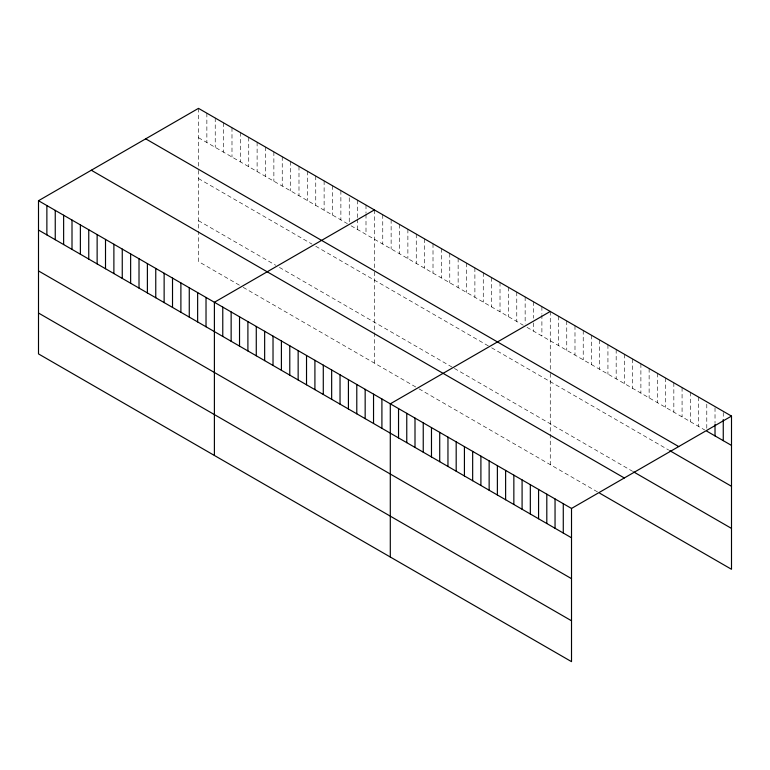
<?xml version="1.0" encoding="UTF-8"?>
<svg xmlns="http://www.w3.org/2000/svg" width="770" height="770" viewBox="0 0 770 770"><rect width="100%" height="100%" fill="white"/><g stroke="black" fill="none" stroke-linecap="round" stroke-linejoin="round"><path stroke-width="0.58" stroke-dasharray="3.85 2.89" d="M198.487 108.358L198.487 168.053M198.487 137.686L347.386 223.656M351.11 225.803L523.282 325.209M527.007 327.356L704.723 429.968M198.487 178.563L312.023 244.109M315.748 246.265L489.778 346.741M491.645 347.809L668.687 450.026M198.487 220.672L275.727 265.265M279.452 267.421L453.482 367.896M454.416 368.435L632.651 471.336M239.431 285.189L198.487 261.55L198.487 231.183M243.156 287.335L416.262 387.281M419.053 388.889L597.635 491.992M723.261 412.508L723.261 418.37M715.022 407.753L715.022 423M706.783 404.163L706.783 428.803M698.554 397.07L698.554 426.397M690.315 392.305L690.315 421.642M682.076 387.551L682.076 416.888M673.837 382.796L673.837 412.133M665.598 378.041L665.598 407.369M657.359 373.286L657.359 402.614M649.129 368.532L649.129 397.859M640.89 363.777L640.89 393.104M632.651 359.022L632.651 388.35M624.412 354.258L624.412 383.595M616.173 349.503L616.173 378.84M607.934 344.748L607.934 374.085M599.695 339.994L599.695 369.331M591.466 335.239L591.466 364.566M583.227 330.484L583.227 359.811M574.988 325.729L574.988 355.057M566.749 320.975L566.749 350.302M558.51 316.22L558.51 345.547M550.271 311.455L550.271 369.985M550.271 373.489L550.271 431.951M550.271 434.29L550.271 464.647M541.897 306.624L541.897 313.659M541.897 314.834L541.897 335.951M533.523 301.792L533.523 318.212M533.523 322.909L533.523 331.119M525.15 296.95L525.15 323.939M516.766 292.119L516.766 321.446M508.393 287.277L508.393 316.614M500.019 282.446L500.019 311.773M491.645 277.604L491.645 306.941M483.271 272.772L483.271 302.1M474.888 267.941L474.888 297.268M466.514 263.099L466.514 292.436M458.14 258.268L458.14 287.595M449.767 253.426L449.767 282.763M441.383 248.594L441.383 277.922M433.01 243.763L433.01 273.09M424.636 238.921L424.636 268.249M416.262 234.09L416.262 263.417M407.879 229.248L407.879 258.585M399.505 224.417L399.505 253.744M391.131 219.575L391.131 248.912M382.757 214.743L382.757 244.071M374.384 209.912L374.384 268.432M374.384 271.935L374.384 330.397M374.384 332.736L374.384 363.094M366 205.07L366 213.28M366 214.455L366 234.398M357.627 200.238L357.627 217.833M357.627 219.007L357.627 229.566M349.253 197.746L349.253 222.386M340.879 190.565L340.879 219.893M332.496 185.724L332.496 215.061M324.122 180.892L324.122 210.22M315.748 176.06L315.748 205.388M307.374 171.219L307.374 200.556M298.991 166.387L298.991 195.715M290.617 161.546L290.617 190.883M282.244 156.714L282.244 186.042M273.87 151.873L273.87 181.21M265.496 147.041L265.496 176.369M257.113 142.209L257.113 171.537M248.739 137.368L248.739 166.705M240.365 132.536L240.365 161.864M231.991 127.695L231.991 157.032M223.608 122.863L223.608 152.191M215.234 118.031L215.234 147.359M206.861 113.19L206.861 142.517M198.487 170.382L198.487 228.844"/><path stroke-width="1.16" d="M38.5 200.72L571.513 508.45L571.513 661.642L38.5 353.911L38.5 200.72L198.487 108.358L731.5 416.089L731.5 569.28L599.695 493.185M374.384 209.912L214.397 302.273L214.397 455.465M550.271 311.455L390.294 403.827L390.294 557.018M571.513 508.45L731.5 416.089M706.783 431.152L731.5 445.416M145.694 138.831L678.707 446.571M669.717 450.623L731.5 486.293M633.681 471.933L731.5 528.403M91.293 170.237L624.306 477.978M38.5 230.047L571.513 537.787M38.5 270.925L571.513 578.655M38.5 313.034L571.513 620.774M723.261 419.544L723.261 440.661M715.022 424.174L715.022 435.907M563.274 503.696L563.274 533.032M555.045 498.941L555.045 528.278M546.806 494.186L546.806 523.513M538.567 489.431L538.567 518.759M530.328 484.677L530.328 514.004M522.089 479.922L522.089 509.249M513.85 475.167L513.85 504.494M505.621 470.412L505.621 499.74M497.382 465.648L497.382 494.985M489.142 460.893L489.142 490.23M480.904 456.138L480.904 485.475M472.664 451.384L472.664 480.711M464.425 446.629L464.425 475.956M456.186 441.874L456.186 471.202M447.957 437.119L447.957 466.447M439.718 432.365L439.718 461.692M431.479 427.6L431.479 456.937M423.24 422.846L423.24 452.183M415.001 418.091L415.001 447.428M406.762 413.336L406.762 442.663M398.533 408.581L398.533 437.909M381.91 398.985L381.91 428.322M373.537 394.153L373.537 423.481M365.163 389.322L365.163 418.649M356.789 384.48L356.789 413.817M348.415 379.649L348.415 408.976M340.032 374.807L340.032 404.144M331.658 369.975L331.658 399.303M323.284 365.134L323.284 394.471M314.911 360.302L314.911 389.63M306.527 355.471L306.527 384.798M298.154 350.629L298.154 379.966M289.78 345.797L289.78 375.125M281.406 340.956L281.406 370.293M273.023 336.124L273.023 365.452M264.649 331.293L264.649 360.62M256.275 326.451L256.275 355.779M247.901 321.619L247.901 350.947M239.528 316.778L239.528 346.115M231.144 311.946L231.144 341.274M222.771 307.105L222.771 336.442M206.023 297.441L206.023 326.769M197.64 292.6L197.64 321.937M189.266 287.768L189.266 317.096M180.892 282.927L180.892 312.264M172.519 278.095L172.519 307.422M164.135 273.254L164.135 302.591M155.761 268.422L155.761 297.749M147.388 263.59L147.388 292.918M139.014 258.749L139.014 288.086M130.64 253.917L130.64 283.244M122.257 249.076L122.257 278.413M113.883 244.244L113.883 273.571M105.509 239.403L105.509 268.74M97.136 234.571L97.136 263.898M88.752 229.739L88.752 259.067M80.378 224.898L80.378 254.235M72.005 220.066L72.005 249.393M63.631 215.225L63.631 244.562M55.248 210.393L55.248 239.72M46.874 205.561L46.874 234.888"/></g></svg>
